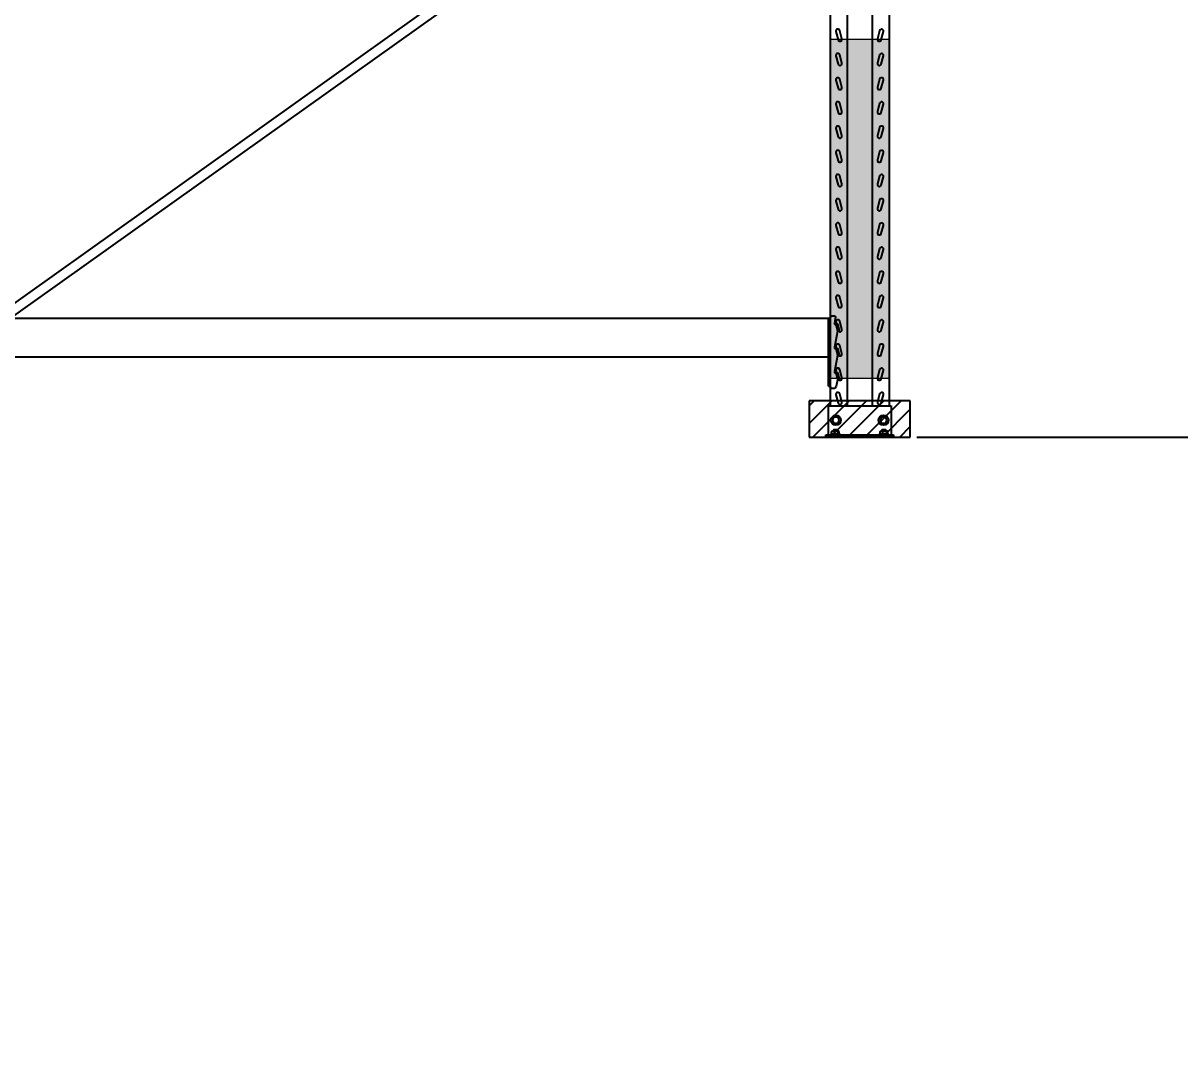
# Model space of a CAD drawing. Header units: millimetres. Extents: x 6814 to 17518, y -5237 to 12125.
# Drawn here: x 12739 to 15129, y -999 to 1139 of the extents above; entities that cross this region are included whole.
import ezdxf

# ---------------------------------------------------------------- set-up
doc = ezdxf.new("R2010")
doc.units = ezdxf.units.MM
doc.linetypes.add('CONTINU', pattern=[0])
doc.linetypes.add('LIN0', pattern=[0])
doc.layers.add('1', color=2, linetype='Continuous')
doc.layers.add('arq_fina', color=30, linetype='Continuous')
for name, color, linetype, lineweight in [('arq_01', 1, 'Continuous', 13), ('arq_02', 2, 'Continuous', 20), ('MONTANTE', 170, 'LIN0', 25), ('PROTETORES', 92, 'Continuous', 20)]:
    doc.layers.add(name, color=color, linetype=linetype, lineweight=lineweight)
doc.styles.add('DIM', font='dim.shx')
doc.dimstyles.new('CORTES', dxfattribs={"dimscale": 1.2, "dimtxt": 90, "dimasz": 45, "dimexe": 1.25, "dimexo": 40, "dimgap": 20, "dimtad": 1, "dimdec": 0, "dimzin": 9, "dimdsep": 46, "dimtxsty": 'DIM', "dimblk": 'OBLIQUE', "dimcen": 2.5, "dimclrd": 256, "dimclre": 256, "dimclrt": 256, "dimadec": 0, "dimazin": 0, "dimtfac": 1, "dimtdec": 0, "dimtmove": 0, "dimatfit": 0, "dimldrblk": 'OBLIQUE', "dimfxl": 0.04, "dimtolj": 1, "dimtzin": 1, "dimarcsym": 0})

# ---------------------------------------------------------------- blocks, each defined once
blk = doc.blocks.new('*U7')
at = {"layer": 'arq_01', "color": 252, "linetype": 'CONTINU', "lineweight": -2, "ltscale": 2, "true_color": 0x939598}
for p, q in [((15, 3123.9), (17.7, 3123.9)), ((15, 3118.9), (15, 3123.9)), ((15, 3098), (15, 3118.9)), ((17.7, 3118.9), (15, 3118.9)), ((17.7, 3118.9), (17.6, 3098)), ((17.7, 3123.9), (17.7, 3118.9)), ((17.6, 3098), (15, 3098)), ((15, 3098), (15, 3097.3)), ((15, 3097.3), (15.1, 3096.6)), ((15.1, 3096.6), (15.4, 3096)), ((15.4, 3096), (15.6, 3095.3)), ((15.6, 3095.3), (16, 3094.7)), ((16, 3094.7), (16.4, 3094.2)), ((16.4, 3094.2), (16.9, 3093.7)), ((16.9, 3093.7), (17.5, 3093.3)), ((17.5, 3093.3), (18.1, 3092.9)), ((17.6, 3097.6), (17.6, 3098)), ((17.7, 3097.3), (17.6, 3097.6)), ((17.8, 3096.9), (17.7, 3097.3)), ((18, 3096.6), (17.8, 3096.9)), ((18.2, 3096.3), (18, 3096.6)), ((18.1, 3092.9), (18.7, 3092.7)), ((18.4, 3096), (18.2, 3096.3)), ((18.7, 3095.7), (18.4, 3096)), ((19, 3095.5), (18.7, 3095.7)), ((18.7, 3092.7), (19.6, 3095.2)), ((18.7, 3092.7), (65.3, 3076.3)), ((19.3, 3095.3), (19, 3095.5)), ((19.6, 3095.2), (19.3, 3095.3)), ((66.2, 3078.8), (19.6, 3095.2)), ((66.9, 3080.9), (59.6, 3060.1)), ((59.6, 3060.1), (2006.3, 1556.9)), ((2013.6, 1577.7), (66.9, 3080.9)), ((2006.3, 1556.9), (2013.6, 1577.7)), ((2006.3, 1556.9), (2007, 1559)), ((2007.9, 1561.5), (2007, 1559)), ((2007, 1559), (2053.6, 1542.6)), ((2054.5, 1545.1), (2007.9, 1561.5)), ((2054.5, 1545.1), (2053.6, 1542.6)), ((2053.6, 1542.6), (2054, 1542.5)), ((2054, 1542.5), (2054.3, 1542.3)), ((2054.3, 1542.3), (2054.6, 1542.1)), ((2055.1, 1544.8), (2054.5, 1545.1)), ((2054.6, 1542.1), (2054.8, 1541.8)), ((2054.8, 1541.8), (2055.1, 1541.5)), ((2055.7, 1544.5), (2055.1, 1544.8)), ((2055.1, 1541.5), (2055.3, 1541.2)), ((2055.3, 1541.2), (2055.4, 1540.9)), ((2055.4, 1540.9), (2055.5, 1540.5)), ((2055.5, 1540.5), (2055.6, 1540.2)), ((2055.6, 1540.2), (2055.6, 1539.8)), ((2055.6, 1539.8), (2058.3, 1539.8)), ((2055.6, 1518.9), (2055.6, 1539.8)), ((2056.3, 1544.1), (2055.7, 1544.5)), ((2056.8, 1543.6), (2056.3, 1544.1)), ((2057.2, 1543.1), (2056.8, 1543.6)), ((2057.6, 1542.5), (2057.2, 1543.1)), ((2057.9, 1541.8), (2057.6, 1542.5)), ((2058.1, 1541.2), (2057.9, 1541.8)), ((2058.2, 1540.5), (2058.1, 1541.2)), ((2058.3, 1539.8), (2058.2, 1540.5)), ((2058.3, 1539.8), (2058.2, 1518.9)), ((2055.6, 1518.9), (2058.2, 1518.9)), ((2055.6, 1513.9), (2055.6, 1518.9)), ((2058.2, 1513.9), (2055.6, 1513.9)), ((2058.2, 1518.9), (2058.2, 1513.9)), ((2058.2, 1499.9), (2055.6, 1499.9)), ((2055.6, 1499.9), (2055.6, 1494.9)), ((2058.2, 1494.9), (2055.6, 1494.9)), ((2055.6, 1494.9), (2055.6, 1474)), ((2058.2, 1494.9), (2058.2, 1499.9)), ((2058.2, 1494.9), (2058.3, 1474)), ((2053.6, 1471.2), (2007, 1454.8)), ((2054.5, 1468.7), (2007.9, 1452.3)), ((2054, 1471.3), (2053.6, 1471.2)), ((2053.6, 1471.2), (2054.5, 1468.7)), ((2054.3, 1471.5), (2054, 1471.3)), ((2054.6, 1471.7), (2054.3, 1471.5)), ((2054.5, 1468.7), (2055.1, 1468.9)), ((2054.8, 1472), (2054.6, 1471.7)), ((2055.1, 1472.3), (2054.8, 1472)), ((2055.3, 1472.6), (2055.1, 1472.3)), ((2055.1, 1468.9), (2055.7, 1469.3)), ((2055.4, 1472.9), (2055.3, 1472.6)), ((2055.5, 1473.3), (2055.4, 1472.9)), ((2055.6, 1473.6), (2055.5, 1473.3)), ((2058.3, 1474), (2055.6, 1474)), ((2055.6, 1474), (2055.6, 1473.6)), ((2055.7, 1469.3), (2056.3, 1469.7)), ((2056.3, 1469.7), (2056.8, 1470.2)), ((2056.8, 1470.2), (2057.2, 1470.7)), ((2057.2, 1470.7), (2057.6, 1471.3)), ((2057.6, 1471.3), (2057.9, 1472)), ((2057.9, 1472), (2058.1, 1472.6)), ((2058.1, 1472.6), (2058.2, 1473.3)), ((2058.2, 1473.3), (2058.3, 1474)), ((2006.3, 1456.9), (59.6, 70.8)), ((66.9, 50), (2013.6, 1436.1)), ((2013.6, 1436.1), (2006.3, 1456.9)), ((2006.3, 1456.9), (2007, 1454.8)), ((2007, 1454.8), (2007.9, 1452.3)), ((18.7, 38.2), (65.3, 54.6)), ((19.6, 35.7), (66.2, 52.1)), ((59.6, 70.8), (66.9, 50)), ((15.1, 34.3), (15, 33.6)), ((15, 33.6), (15, 32.9)), ((15, 32.9), (17.6, 32.9)), ((15, 12), (15, 32.9)), ((15.4, 34.9), (15.1, 34.3)), ((15.6, 35.6), (15.4, 34.9)), ((16, 36.2), (15.6, 35.6)), ((16.4, 36.7), (16, 36.2)), ((16.9, 37.2), (16.4, 36.7)), ((17.5, 37.6), (16.9, 37.2)), ((18.1, 38), (17.5, 37.6)), ((17.6, 33.3), (17.7, 33.6)), ((17.6, 32.9), (17.6, 33.3)), ((17.7, 12), (17.6, 32.9)), ((17.7, 33.6), (17.8, 34)), ((17.8, 34), (18, 34.3)), ((18, 34.3), (18.2, 34.6)), ((18.7, 38.2), (18.1, 38)), ((18.2, 34.6), (18.4, 34.9)), ((18.4, 34.9), (18.7, 35.2)), ((19.6, 35.7), (18.7, 38.2)), ((18.7, 35.2), (19, 35.4)), ((19, 35.4), (19.3, 35.6)), ((19.3, 35.6), (19.6, 35.7)), ((15, 12), (17.7, 12)), ((15, 12), (15, 7)), ((15, 7), (17.7, 7)), ((17.7, 7), (17.7, 12))]:
    blk.add_line(p, q, dxfattribs=at)
blk = doc.blocks.new('*U68')
blk.add_blockref('*U7', (-761, -2162.5))
blk = doc.blocks.new('*U67')
at = {"color": 0, "linetype": 'ByBlock', "lineweight": -2, "transparency": 16777216}
blk.add_blockref('*U68', (2000, 0), dxfattribs=at)
blk = doc.blocks.new('SAPATA COL 122')
at = {"layer": 'MONTANTE'}
h = blk.add_hatch(dxfattribs=at)
h.set_pattern_fill('ANSI31', color=256)
h.paths.add_polyline_path([(29812.1, -38706.4), (29807.3, -38706.4), (29786.6, -38706.4), (29707.3, -38706.4), (29686.6, -38706.4), (29681.8, -38706.4), (29676.9, -38706.4), (29676.9, -38711.2), (29816.9, -38711.2), (29816.9, -38706.4)])
for p, q in [((29681.8, -38646.4), (29681.8, -38706.4)), ((29681.8, -38646.4), (29812.1, -38646.4)), ((29812.1, -38646.4), (29812.1, -38706.4)), ((29676.9, -38711.2), (29676.9, -38706.4)), ((29676.9, -38706.4), (29676.9, -38711.2)), ((29676.9, -38711.2), (29676.9, -38706.4)), ((29676.9, -38706.4), (29676.9, -38711.2)), ((29676.9, -38711.2), (29676.9, -38706.4)), ((29676.9, -38706.4), (29676.9, -38711.2)), ((29676.9, -38711.2), (29676.9, -38706.4)), ((29676.9, -38706.4), (29676.9, -38711.2)), ((29676.9, -38711.2), (29676.9, -38706.4)), ((29676.9, -38706.4), (29676.9, -38711.2)), ((29676.9, -38711.2), (29676.9, -38706.4)), ((29676.9, -38706.4), (29676.9, -38711.2)), ((29676.9, -38711.2), (29676.9, -38706.4)), ((29676.9, -38706.4), (29676.9, -38711.2)), ((29676.9, -38711.2), (29676.9, -38706.4)), ((29676.9, -38706.4), (29676.9, -38711.2)), ((29676.9, -38711.2), (29676.9, -38706.4)), ((29676.9, -38706.4), (29676.9, -38711.2)), ((29676.9, -38711.2), (29676.9, -38706.4)), ((29676.9, -38706.4), (29676.9, -38711.2)), ((29676.9, -38711.2), (29676.9, -38706.4)), ((29676.9, -38706.4), (29676.9, -38711.2)), ((29676.9, -38711.2), (29676.9, -38706.4)), ((29676.9, -38706.4), (29676.9, -38711.2)), ((29676.9, -38711.2), (29676.9, -38706.4)), ((29676.9, -38706.4), (29676.9, -38711.2)), ((29676.9, -38711.2), (29676.9, -38706.4)), ((29676.9, -38706.4), (29676.9, -38711.2)), ((29676.9, -38711.2), (29676.9, -38706.4)), ((29676.9, -38706.4), (29676.9, -38711.2)), ((29676.9, -38711.2), (29676.9, -38706.4)), ((29676.9, -38706.4), (29676.9, -38711.2)), ((29676.9, -38711.2), (29676.9, -38706.4)), ((29676.9, -38706.4), (29676.9, -38711.2)), ((29676.9, -38711.2), (29676.9, -38706.4)), ((29676.9, -38706.4), (29676.9, -38711.2)), ((29676.9, -38711.2), (29676.9, -38706.4)), ((29676.9, -38706.4), (29676.9, -38711.2)), ((29676.9, -38711.2), (29676.9, -38706.4)), ((29676.9, -38706.4), (29676.9, -38711.2)), ((29676.9, -38711.2), (29676.9, -38706.4)), ((29676.9, -38706.4), (29676.9, -38711.2)), ((29676.9, -38711.2), (29676.9, -38706.4)), ((29676.9, -38706.4), (29676.9, -38711.2)), ((29676.9, -38711.2), (29676.9, -38706.4)), ((29676.9, -38706.4), (29676.9, -38711.2)), ((29676.9, -38711.2), (29676.9, -38706.4)), ((29676.9, -38706.4), (29676.9, -38711.2)), ((29676.9, -38711.2), (29676.9, -38706.4)), ((29676.9, -38706.4), (29676.9, -38711.2)), ((29676.9, -38711.2), (29676.9, -38706.4)), ((29676.9, -38706.4), (29676.9, -38711.2)), ((29676.9, -38711.2), (29676.9, -38706.4)), ((29676.9, -38706.4), (29676.9, -38711.2)), ((29676.9, -38711.2), (29676.9, -38706.4)), ((29676.9, -38706.4), (29676.9, -38711.2)), ((29676.9, -38711.2), (29676.9, -38706.4)), ((29676.9, -38706.4), (29676.9, -38711.2)), ((29676.9, -38711.2), (29676.9, -38706.4)), ((29676.9, -38706.4), (29676.9, -38711.2)), ((29676.9, -38711.2), (29676.9, -38706.4)), ((29676.9, -38706.4), (29676.9, -38711.2)), ((29676.9, -38711.2), (29676.9, -38706.4)), ((29676.9, -38706.4), (29676.9, -38711.2)), ((29676.9, -38711.2), (29676.9, -38706.4)), ((29676.9, -38706.4), (29676.9, -38711.2)), ((29676.9, -38711.2), (29676.9, -38706.4)), ((29676.9, -38706.4), (29676.9, -38711.2)), ((29676.9, -38711.2), (29676.9, -38706.4)), ((29676.9, -38706.4), (29676.9, -38711.2)), ((29676.9, -38711.2), (29676.9, -38706.4)), ((29676.9, -38706.4), (29676.9, -38711.2)), ((29676.9, -38711.2), (29676.9, -38706.4)), ((29676.9, -38706.4), (29676.9, -38711.2)), ((29676.9, -38711.2), (29676.9, -38706.4)), ((29676.9, -38706.4), (29676.9, -38711.2)), ((29676.9, -38711.2), (29676.9, -38706.4)), ((29676.9, -38706.4), (29676.9, -38711.2)), ((29676.9, -38711.2), (29676.9, -38706.4)), ((29676.9, -38706.4), (29676.9, -38711.2)), ((29676.9, -38711.2), (29676.9, -38706.4)), ((29676.9, -38706.4), (29676.9, -38711.2)), ((29676.9, -38711.2), (29676.9, -38706.4)), ((29676.9, -38706.4), (29676.9, -38711.2)), ((29676.9, -38711.2), (29676.9, -38706.4)), ((29676.9, -38706.4), (29676.9, -38711.2)), ((29676.9, -38711.2), (29676.9, -38706.4)), ((29676.9, -38706.4), (29676.9, -38711.2)), ((29676.9, -38711.2), (29676.9, -38706.4)), ((29676.9, -38706.4), (29676.9, -38711.2)), ((29676.9, -38711.2), (29676.9, -38706.4)), ((29676.9, -38706.4), (29676.9, -38711.2)), ((29676.9, -38711.2), (29676.9, -38706.4)), ((29676.9, -38706.4), (29676.9, -38711.2)), ((29676.9, -38711.2), (29676.9, -38706.4)), ((29676.9, -38706.4), (29676.9, -38711.2)), ((29676.9, -38711.2), (29676.9, -38706.4)), ((29676.9, -38706.4), (29676.9, -38711.2)), ((29676.9, -38711.2), (29676.9, -38706.4)), ((29676.9, -38706.4), (29676.9, -38711.2)), ((29676.9, -38711.2), (29676.9, -38706.4)), ((29676.9, -38706.4), (29676.9, -38711.2)), ((29676.9, -38711.2), (29676.9, -38706.4)), ((29676.9, -38706.4), (29676.9, -38711.2)), ((29676.9, -38711.2), (29676.9, -38706.4)), ((29676.9, -38706.4), (29676.9, -38711.2)), ((29676.9, -38711.2), (29676.9, -38706.4)), ((29676.9, -38706.4), (29676.9, -38711.2)), ((29676.9, -38711.2), (29676.9, -38706.4)), ((29676.9, -38706.4), (29676.9, -38711.2)), ((29676.9, -38711.2), (29676.9, -38706.4)), ((29676.9, -38706.4), (29676.9, -38711.2)), ((29676.9, -38711.2), (29676.9, -38706.4)), ((29676.9, -38706.4), (29676.9, -38711.2)), ((29676.9, -38711.2), (29676.9, -38706.4)), ((29676.9, -38706.4), (29676.9, -38711.2)), ((29676.9, -38711.2), (29676.9, -38706.4)), ((29676.9, -38706.4), (29676.9, -38711.2)), ((29676.9, -38711.2), (29676.9, -38706.4)), ((29676.9, -38706.4), (29676.9, -38711.2)), ((29676.9, -38711.2), (29676.9, -38706.4)), ((29676.9, -38706.4), (29676.9, -38711.2)), ((29676.9, -38711.2), (29676.9, -38706.4)), ((29676.9, -38706.4), (29676.9, -38711.2)), ((29676.9, -38711.2), (29676.9, -38706.4)), ((29676.9, -38706.4), (29676.9, -38711.2)), ((29676.9, -38711.2), (29676.9, -38706.4)), ((29676.9, -38706.4), (29676.9, -38711.2)), ((29676.9, -38711.2), (29676.9, -38706.4)), ((29676.9, -38706.4), (29676.9, -38711.2)), ((29676.9, -38711.2), (29676.9, -38706.4)), ((29676.9, -38706.4), (29676.9, -38711.2)), ((29676.9, -38711.2), (29676.9, -38706.4)), ((29676.9, -38706.4), (29676.9, -38711.2)), ((29676.9, -38711.2), (29676.9, -38706.4)), ((29676.9, -38706.4), (29676.9, -38711.2)), ((29676.9, -38711.2), (29676.9, -38706.4)), ((29676.9, -38706.4), (29676.9, -38711.2)), ((29676.9, -38711.2), (29676.9, -38706.4)), ((29676.9, -38706.4), (29676.9, -38711.2)), ((29676.9, -38711.2), (29676.9, -38706.4)), ((29676.9, -38706.4), (29676.9, -38711.2)), ((29676.9, -38711.2), (29676.9, -38706.4)), ((29676.9, -38706.4), (29676.9, -38711.2)), ((29676.9, -38711.2), (29676.9, -38706.4)), ((29676.9, -38706.4), (29676.9, -38711.2)), ((29676.9, -38711.2), (29676.9, -38706.4)), ((29676.9, -38706.4), (29676.9, -38711.2)), ((29676.9, -38711.2), (29676.9, -38706.4)), ((29676.9, -38706.4), (29676.9, -38711.2)), ((29676.9, -38711.2), (29676.9, -38706.4)), ((29676.9, -38706.4), (29676.9, -38711.2)), ((29676.9, -38711.2), (29676.9, -38706.4)), ((29676.9, -38706.4), (29676.9, -38711.2)), ((29676.9, -38711.2), (29676.9, -38706.4)), ((29676.9, -38706.4), (29676.9, -38711.2)), ((29676.9, -38711.2), (29676.9, -38706.4)), ((29676.9, -38706.4), (29676.9, -38711.2)), ((29676.9, -38711.2), (29676.9, -38706.4)), ((29676.9, -38706.4), (29676.9, -38711.2)), ((29676.9, -38711.2), (29676.9, -38706.4)), ((29676.9, -38706.4), (29676.9, -38711.2)), ((29676.9, -38711.2), (29676.9, -38706.4)), ((29676.9, -38706.4), (29676.9, -38711.2)), ((29676.9, -38711.2), (29676.9, -38706.4)), ((29676.9, -38706.4), (29676.9, -38711.2)), ((29676.9, -38711.2), (29676.9, -38706.4)), ((29676.9, -38706.4), (29676.9, -38711.2)), ((29676.9, -38711.2), (29676.9, -38706.4)), ((29676.9, -38706.4), (29676.9, -38711.2)), ((29676.9, -38711.2), (29676.9, -38706.4)), ((29676.9, -38706.4), (29676.9, -38711.2)), ((29676.9, -38711.2), (29676.9, -38706.4)), ((29676.9, -38706.4), (29676.9, -38711.2)), ((29676.9, -38711.2), (29676.9, -38706.4)), ((29676.9, -38706.4), (29676.9, -38711.2)), ((29676.9, -38711.2), (29676.9, -38706.4)), ((29676.9, -38706.4), (29676.9, -38711.2)), ((29676.9, -38711.2), (29676.9, -38706.4)), ((29676.9, -38706.4), (29676.9, -38711.2)), ((29676.9, -38711.2), (29676.9, -38706.4)), ((29676.9, -38706.4), (29676.9, -38711.2)), ((29676.9, -38711.2), (29676.9, -38706.4)), ((29676.9, -38706.4), (29676.9, -38711.2)), ((29676.9, -38711.2), (29676.9, -38706.4)), ((29676.9, -38706.4), (29676.9, -38711.2)), ((29676.9, -38711.2), (29676.9, -38706.4)), ((29676.9, -38706.4), (29676.9, -38711.2)), ((29676.9, -38711.2), (29676.9, -38706.4)), ((29676.9, -38706.4), (29676.9, -38711.2)), ((29676.9, -38711.2), (29676.9, -38706.4)), ((29676.9, -38706.4), (29676.9, -38711.2)), ((29676.9, -38711.2), (29676.9, -38706.4)), ((29676.9, -38706.4), (29676.9, -38711.2)), ((29676.9, -38711.2), (29676.9, -38706.4)), ((29676.9, -38706.4), (29676.9, -38711.2)), ((29676.9, -38711.2), (29676.9, -38706.4)), ((29676.9, -38706.4), (29676.9, -38711.2)), ((29676.9, -38711.2), (29676.9, -38706.4)), ((29676.9, -38706.4), (29676.9, -38711.2)), ((29676.9, -38711.2), (29676.9, -38706.4)), ((29676.9, -38706.4), (29676.9, -38711.2)), ((29676.9, -38711.2), (29676.9, -38706.4)), ((29676.9, -38706.4), (29676.9, -38711.2)), ((29676.9, -38711.2), (29676.9, -38706.4)), ((29676.9, -38706.4), (29676.9, -38711.2)), ((29676.9, -38711.2), (29676.9, -38706.4)), ((29676.9, -38706.4), (29676.9, -38711.2)), ((29676.9, -38711.2), (29676.9, -38706.4)), ((29676.9, -38706.4), (29676.9, -38711.2)), ((29676.9, -38711.2), (29676.9, -38706.4)), ((29676.9, -38706.4), (29676.9, -38711.2)), ((29676.9, -38711.2), (29676.9, -38706.4)), ((29676.9, -38706.4), (29676.9, -38711.2)), ((29676.9, -38711.2), (29676.9, -38706.4)), ((29676.9, -38706.4), (29676.9, -38711.2)), ((29676.9, -38711.2), (29676.9, -38706.4)), ((29676.9, -38706.4), (29676.9, -38711.2)), ((29676.9, -38711.2), (29676.9, -38706.4)), ((29676.9, -38706.4), (29676.9, -38711.2)), ((29676.9, -38711.2), (29676.9, -38706.4)), ((29676.9, -38706.4), (29676.9, -38711.2)), ((29676.9, -38711.2), (29676.9, -38706.4)), ((29676.9, -38706.4), (29676.9, -38711.2)), ((29676.9, -38711.2), (29676.9, -38706.4)), ((29676.9, -38706.4), (29676.9, -38711.2)), ((29676.9, -38711.2), (29676.9, -38706.4)), ((29676.9, -38706.4), (29676.9, -38711.2)), ((29676.9, -38711.2), (29676.9, -38706.4)), ((29676.9, -38706.4), (29676.9, -38711.2)), ((29676.9, -38711.2), (29676.9, -38706.4)), ((29676.9, -38706.4), (29676.9, -38711.2)), ((29676.9, -38711.2), (29676.9, -38706.4)), ((29676.9, -38706.4), (29676.9, -38711.2)), ((29676.9, -38711.2), (29676.9, -38706.4)), ((29676.9, -38706.4), (29676.9, -38711.2)), ((29676.9, -38711.2), (29676.9, -38706.4)), ((29676.9, -38706.4), (29676.9, -38711.2)), ((29676.9, -38711.2), (29676.9, -38706.4)), ((29676.9, -38706.4), (29676.9, -38711.2)), ((29676.9, -38711.2), (29676.9, -38706.4)), ((29676.9, -38706.4), (29676.9, -38711.2)), ((29676.9, -38711.2), (29676.9, -38706.4)), ((29676.9, -38706.4), (29676.9, -38711.2)), ((29676.9, -38711.2), (29676.9, -38706.4)), ((29676.9, -38706.4), (29676.9, -38711.2)), ((29676.9, -38711.2), (29676.9, -38706.4)), ((29676.9, -38706.4), (29676.9, -38711.2)), ((29676.9, -38711.2), (29676.9, -38706.4)), ((29676.9, -38706.4), (29676.9, -38711.2)), ((29676.9, -38711.2), (29676.9, -38706.4)), ((29676.9, -38706.4), (29676.9, -38711.2)), ((29676.9, -38711.2), (29676.9, -38706.4)), ((29676.9, -38706.4), (29676.9, -38711.2)), ((29676.9, -38711.2), (29676.9, -38706.4)), ((29676.9, -38706.4), (29676.9, -38711.2)), ((29676.9, -38711.2), (29676.9, -38706.4)), ((29676.9, -38706.4), (29676.9, -38711.2)), ((29676.9, -38711.2), (29676.9, -38706.4)), ((29676.9, -38706.4), (29676.9, -38711.2)), ((29676.9, -38711.2), (29676.9, -38706.4)), ((29676.9, -38706.4), (29676.9, -38711.2)), ((29676.9, -38711.2), (29676.9, -38706.4)), ((29676.9, -38706.4), (29676.9, -38711.2)), ((29676.9, -38711.2), (29676.9, -38706.4)), ((29676.9, -38706.4), (29676.9, -38711.2)), ((29676.9, -38711.2), (29676.9, -38706.4)), ((29676.9, -38706.4), (29676.9, -38711.2)), ((29676.9, -38711.2), (29676.9, -38706.4)), ((29676.9, -38706.4), (29676.9, -38711.2)), ((29676.9, -38711.2), (29676.9, -38706.4)), ((29676.9, -38706.4), (29676.9, -38711.2)), ((29676.9, -38711.2), (29676.9, -38706.4)), ((29676.9, -38706.4), (29676.9, -38711.2)), ((29676.9, -38711.2), (29676.9, -38706.4)), ((29676.9, -38706.4), (29676.9, -38711.2)), ((29676.9, -38711.2), (29676.9, -38706.4)), ((29676.9, -38706.4), (29676.9, -38711.2)), ((29676.9, -38711.2), (29676.9, -38706.4)), ((29676.9, -38706.4), (29676.9, -38711.2)), ((29676.9, -38711.2), (29676.9, -38706.4)), ((29676.9, -38706.4), (29676.9, -38711.2)), ((29676.9, -38711.2), (29676.9, -38706.4)), ((29676.9, -38706.4), (29676.9, -38711.2)), ((29676.9, -38711.2), (29676.9, -38706.4)), ((29676.9, -38706.4), (29676.9, -38711.2)), ((29676.9, -38711.2), (29676.9, -38706.4)), ((29676.9, -38706.4), (29676.9, -38711.2)), ((29676.9, -38711.2), (29676.9, -38706.4)), ((29676.9, -38706.4), (29676.9, -38711.2)), ((29676.9, -38711.2), (29676.9, -38706.4)), ((29676.9, -38706.4), (29676.9, -38711.2)), ((29676.9, -38711.2), (29676.9, -38706.4)), ((29676.9, -38706.4), (29676.9, -38711.2)), ((29676.9, -38711.2), (29676.9, -38706.4)), ((29676.9, -38706.4), (29676.9, -38711.2)), ((29676.9, -38711.2), (29676.9, -38706.4)), ((29676.9, -38706.4), (29676.9, -38711.2)), ((29676.9, -38711.2), (29676.9, -38706.4)), ((29676.9, -38706.4), (29676.9, -38711.2)), ((29676.9, -38711.2), (29676.9, -38706.4)), ((29676.9, -38706.4), (29676.9, -38711.2)), ((29676.9, -38711.2), (29676.9, -38706.4)), ((29676.9, -38706.4), (29676.9, -38711.2)), ((29676.9, -38711.2), (29676.9, -38706.4)), ((29676.9, -38706.4), (29676.9, -38711.2)), ((29676.9, -38711.2), (29676.9, -38706.4)), ((29676.9, -38706.4), (29676.9, -38711.2)), ((29676.9, -38711.2), (29676.9, -38706.4)), ((29676.9, -38706.4), (29676.9, -38711.2)), ((29676.9, -38711.2), (29676.9, -38706.4)), ((29676.9, -38706.4), (29676.9, -38711.2)), ((29676.9, -38711.2), (29676.9, -38706.4)), ((29676.9, -38706.4), (29676.9, -38711.2)), ((29676.9, -38711.2), (29676.9, -38706.4)), ((29676.9, -38706.4), (29676.9, -38711.2)), ((29676.9, -38711.2), (29676.9, -38706.4)), ((29676.9, -38706.4), (29676.9, -38711.2)), ((29676.9, -38711.2), (29676.9, -38706.4)), ((29676.9, -38706.4), (29676.9, -38711.2)), ((29676.9, -38711.2), (29676.9, -38706.4)), ((29676.9, -38706.4), (29676.9, -38711.2)), ((29676.9, -38711.2), (29676.9, -38706.4)), ((29676.9, -38706.4), (29676.9, -38711.2)), ((29676.9, -38711.2), (29676.9, -38706.4)), ((29676.9, -38706.4), (29816.9, -38706.4)), ((29686.6, -38704.9), (29686.6, -38706.4)), ((29686.6, -38704.9), (29707.3, -38704.9)), ((29691.9, -38699.3), (29689, -38699.8)), ((29689, -38699.8), (29689.8, -38699.3)), ((29689, -38704.4), (29689, -38699.8)), ((29689, -38704.4), (29689.8, -38704.9)), ((29691.9, -38704.9), (29689, -38704.4)), ((29689.8, -38699.3), (29691.9, -38699.3)), ((29694.9, -38699.8), (29691.9, -38699.3)), ((29691.9, -38699.3), (29698.8, -38699.3)), ((29694.9, -38704.4), (29691.9, -38704.9)), ((29693.6, -38695.8), (29692.1, -38696.9)), ((29692.1, -38696.9), (29701.7, -38696.9)), ((29692.1, -38696.9), (29692.1, -38699.3)), ((29693.6, -38695.8), (29700.3, -38695.8)), ((29698.8, -38699.3), (29694.9, -38699.8)), ((29694.9, -38704.4), (29694.9, -38699.8)), ((29698.8, -38704.9), (29694.9, -38704.4)), ((29702.8, -38699.8), (29698.8, -38699.3)), ((29698.8, -38699.3), (29703.8, -38699.3)), ((29702.8, -38704.4), (29698.8, -38704.9)), ((29700.9, -38696.3), (29700.3, -38695.8)), ((29701.7, -38696.9), (29700.9, -38696.3)), ((29701.7, -38696.9), (29701.7, -38699.3)), ((29703.8, -38699.3), (29702.8, -38699.8)), ((29702.8, -38704.4), (29702.8, -38699.8)), ((29703.8, -38704.9), (29702.8, -38704.4)), ((29704.8, -38699.8), (29703.8, -38699.3)), ((29704.8, -38704.4), (29703.8, -38704.9)), ((29704.8, -38704.4), (29704.8, -38699.8)), ((29707.3, -38706.4), (29707.3, -38704.9)), ((29786.6, -38704.9), (29786.6, -38706.4)), ((29786.6, -38704.9), (29807.3, -38704.9)), ((29791.9, -38699.3), (29789, -38699.8)), ((29789, -38699.8), (29789.8, -38699.3)), ((29789, -38704.4), (29789, -38699.8)), ((29789, -38704.4), (29789.8, -38704.9)), ((29791.9, -38704.9), (29789, -38704.4)), ((29789.8, -38699.3), (29791.9, -38699.3)), ((29794.9, -38699.8), (29791.9, -38699.3)), ((29791.9, -38699.3), (29798.8, -38699.3)), ((29794.9, -38704.4), (29791.9, -38704.9)), ((29793.6, -38695.8), (29792.1, -38696.9)), ((29792.1, -38696.9), (29801.7, -38696.9)), ((29792.1, -38696.9), (29792.1, -38699.3)), ((29793.6, -38695.8), (29800.3, -38695.8)), ((29798.8, -38699.3), (29794.9, -38699.8)), ((29794.9, -38704.4), (29794.9, -38699.8)), ((29798.8, -38704.9), (29794.9, -38704.4)), ((29802.8, -38699.8), (29798.8, -38699.3)), ((29798.8, -38699.3), (29803.8, -38699.3)), ((29802.8, -38704.4), (29798.8, -38704.9)), ((29800.9, -38696.3), (29800.3, -38695.8)), ((29801.7, -38696.9), (29800.9, -38696.3)), ((29801.7, -38696.9), (29801.7, -38699.3)), ((29803.8, -38699.3), (29802.8, -38699.8)), ((29802.8, -38704.4), (29802.8, -38699.8)), ((29803.8, -38704.9), (29802.8, -38704.4)), ((29804.8, -38699.8), (29803.8, -38699.3)), ((29804.8, -38704.4), (29803.8, -38704.9)), ((29804.8, -38704.4), (29804.8, -38699.8)), ((29807.3, -38706.4), (29807.3, -38704.9)), ((29816.9, -38711.2), (29816.9, -38706.4)), ((29816.9, -38706.4), (29816.9, -38711.2)), ((29816.9, -38711.2), (29816.9, -38706.4)), ((29816.9, -38706.4), (29816.9, -38711.2)), ((29816.9, -38711.2), (29816.9, -38706.4)), ((29816.9, -38706.4), (29816.9, -38711.2)), ((29816.9, -38711.2), (29816.9, -38706.4)), ((29816.9, -38706.4), (29816.9, -38711.2)), ((29816.9, -38711.2), (29816.9, -38706.4)), ((29816.9, -38706.4), (29816.9, -38711.2)), ((29816.9, -38711.2), (29816.9, -38706.4)), ((29816.9, -38706.4), (29816.9, -38711.2)), ((29816.9, -38711.2), (29816.9, -38706.4)), ((29816.9, -38706.4), (29816.9, -38711.2)), ((29816.9, -38711.2), (29816.9, -38706.4)), ((29816.9, -38706.4), (29816.9, -38711.2)), ((29816.9, -38711.2), (29816.9, -38706.4)), ((29816.9, -38706.4), (29816.9, -38711.2)), ((29816.9, -38711.2), (29816.9, -38706.4)), ((29816.9, -38706.4), (29816.9, -38711.2)), ((29816.9, -38711.2), (29816.9, -38706.4)), ((29816.9, -38706.4), (29816.9, -38711.2)), ((29816.9, -38711.2), (29816.9, -38706.4)), ((29816.9, -38706.4), (29816.9, -38711.2)), ((29816.9, -38711.2), (29816.9, -38706.4)), ((29816.9, -38706.4), (29816.9, -38711.2)), ((29816.9, -38711.2), (29816.9, -38706.4)), ((29816.9, -38706.4), (29816.9, -38711.2)), ((29816.9, -38711.2), (29816.9, -38706.4)), ((29816.9, -38706.4), (29816.9, -38711.2)), ((29816.9, -38711.2), (29816.9, -38706.4)), ((29816.9, -38706.4), (29816.9, -38711.2)), ((29816.9, -38711.2), (29816.9, -38706.4)), ((29816.9, -38706.4), (29816.9, -38711.2)), ((29816.9, -38711.2), (29816.9, -38706.4)), ((29816.9, -38706.4), (29816.9, -38711.2)), ((29816.9, -38711.2), (29816.9, -38706.4)), ((29816.9, -38706.4), (29816.9, -38711.2)), ((29816.9, -38711.2), (29816.9, -38706.4)), ((29816.9, -38706.4), (29816.9, -38711.2)), ((29816.9, -38711.2), (29816.9, -38706.4)), ((29816.9, -38706.4), (29816.9, -38711.2)), ((29816.9, -38711.2), (29816.9, -38706.4)), ((29816.9, -38706.4), (29816.9, -38711.2)), ((29816.9, -38711.2), (29816.9, -38706.4)), ((29816.9, -38706.4), (29816.9, -38711.2)), ((29816.9, -38711.2), (29816.9, -38706.4)), ((29816.9, -38706.4), (29816.9, -38711.2)), ((29816.9, -38711.2), (29816.9, -38706.4)), ((29816.9, -38706.4), (29816.9, -38711.2)), ((29816.9, -38711.2), (29816.9, -38706.4)), ((29816.9, -38706.4), (29816.9, -38711.2)), ((29816.9, -38711.2), (29816.9, -38706.4)), ((29816.9, -38706.4), (29816.9, -38711.2)), ((29816.9, -38711.2), (29816.9, -38706.4)), ((29816.9, -38706.4), (29816.9, -38711.2)), ((29816.9, -38711.2), (29816.9, -38706.4)), ((29816.9, -38706.4), (29816.9, -38711.2)), ((29816.9, -38711.2), (29816.9, -38706.4)), ((29816.9, -38706.4), (29816.9, -38711.2)), ((29816.9, -38711.2), (29816.9, -38706.4)), ((29816.9, -38706.4), (29816.9, -38711.2)), ((29816.9, -38711.2), (29816.9, -38706.4)), ((29816.9, -38706.4), (29816.9, -38711.2)), ((29816.9, -38711.2), (29816.9, -38706.4)), ((29816.9, -38706.4), (29816.9, -38711.2)), ((29816.9, -38711.2), (29816.9, -38706.4)), ((29816.9, -38706.4), (29816.9, -38711.2)), ((29816.9, -38711.2), (29816.9, -38706.4)), ((29816.9, -38706.4), (29816.9, -38711.2)), ((29816.9, -38711.2), (29816.9, -38706.4)), ((29816.9, -38706.4), (29816.9, -38711.2)), ((29816.9, -38711.2), (29816.9, -38706.4)), ((29816.9, -38706.4), (29816.9, -38711.2)), ((29816.9, -38711.2), (29816.9, -38706.4)), ((29816.9, -38706.4), (29816.9, -38711.2)), ((29816.9, -38711.2), (29816.9, -38706.4)), ((29816.9, -38706.4), (29816.9, -38711.2)), ((29816.9, -38711.2), (29816.9, -38706.4)), ((29816.9, -38706.4), (29816.9, -38711.2)), ((29816.9, -38711.2), (29816.9, -38706.4)), ((29816.9, -38706.4), (29816.9, -38711.2)), ((29816.9, -38711.2), (29816.9, -38706.4)), ((29816.9, -38706.4), (29816.9, -38711.2)), ((29816.9, -38711.2), (29816.9, -38706.4)), ((29816.9, -38706.4), (29816.9, -38711.2)), ((29816.9, -38711.2), (29816.9, -38706.4)), ((29816.9, -38706.4), (29816.9, -38711.2)), ((29816.9, -38711.2), (29816.9, -38706.4)), ((29816.9, -38706.4), (29816.9, -38711.2)), ((29816.9, -38711.2), (29816.9, -38706.4)), ((29816.9, -38706.4), (29816.9, -38711.2)), ((29816.9, -38711.2), (29816.9, -38706.4)), ((29816.9, -38706.4), (29816.9, -38711.2)), ((29816.9, -38711.2), (29816.9, -38706.4)), ((29816.9, -38706.4), (29816.9, -38711.2)), ((29816.9, -38711.2), (29816.9, -38706.4)), ((29816.9, -38706.4), (29816.9, -38711.2)), ((29816.9, -38711.2), (29816.9, -38706.4)), ((29816.9, -38706.4), (29816.9, -38711.2)), ((29816.9, -38711.2), (29816.9, -38706.4)), ((29816.9, -38706.4), (29816.9, -38711.2)), ((29816.9, -38711.2), (29816.9, -38706.4)), ((29816.9, -38706.4), (29816.9, -38711.2)), ((29816.9, -38711.2), (29816.9, -38706.4)), ((29816.9, -38706.4), (29816.9, -38711.2)), ((29816.9, -38711.2), (29816.9, -38706.4)), ((29816.9, -38706.4), (29816.9, -38711.2)), ((29816.9, -38711.2), (29816.9, -38706.4)), ((29816.9, -38706.4), (29816.9, -38711.2)), ((29816.9, -38711.2), (29816.9, -38706.4)), ((29816.9, -38706.4), (29816.9, -38711.2)), ((29816.9, -38711.2), (29816.9, -38706.4)), ((29816.9, -38706.4), (29816.9, -38711.2)), ((29816.9, -38711.2), (29816.9, -38706.4)), ((29816.9, -38706.4), (29816.9, -38711.2)), ((29816.9, -38711.2), (29816.9, -38706.4)), ((29816.9, -38706.4), (29816.9, -38711.2)), ((29816.9, -38711.2), (29816.9, -38706.4)), ((29816.9, -38706.4), (29816.9, -38711.2)), ((29816.9, -38711.2), (29816.9, -38706.4)), ((29816.9, -38706.4), (29816.9, -38711.2)), ((29816.9, -38711.2), (29816.9, -38706.4)), ((29816.9, -38706.4), (29816.9, -38711.2)), ((29816.9, -38711.2), (29816.9, -38706.4)), ((29816.9, -38706.4), (29816.9, -38711.2)), ((29816.9, -38711.2), (29816.9, -38706.4)), ((29816.9, -38706.4), (29816.9, -38711.2)), ((29816.9, -38711.2), (29816.9, -38706.4)), ((29816.9, -38706.4), (29816.9, -38711.2)), ((29816.9, -38711.2), (29816.9, -38706.4)), ((29816.9, -38706.4), (29816.9, -38711.2)), ((29816.9, -38711.2), (29816.9, -38706.4)), ((29816.9, -38706.4), (29816.9, -38711.2)), ((29816.9, -38711.2), (29816.9, -38706.4)), ((29816.9, -38706.4), (29816.9, -38711.2)), ((29816.9, -38711.2), (29816.9, -38706.4)), ((29816.9, -38706.4), (29816.9, -38711.2)), ((29816.9, -38711.2), (29816.9, -38706.4)), ((29816.9, -38706.4), (29816.9, -38711.2)), ((29816.9, -38711.2), (29816.9, -38706.4)), ((29816.9, -38706.4), (29816.9, -38711.2)), ((29816.9, -38711.2), (29816.9, -38706.4)), ((29816.9, -38706.4), (29816.9, -38711.2)), ((29816.9, -38711.2), (29816.9, -38706.4)), ((29816.9, -38706.4), (29816.9, -38711.2)), ((29816.9, -38711.2), (29816.9, -38706.4)), ((29816.9, -38706.4), (29816.9, -38711.2)), ((29816.9, -38711.2), (29816.9, -38706.4)), ((29816.9, -38706.4), (29816.9, -38711.2)), ((29816.9, -38711.2), (29816.9, -38706.4)), ((29816.9, -38706.4), (29816.9, -38711.2)), ((29816.9, -38711.2), (29816.9, -38706.4)), ((29816.9, -38706.4), (29816.9, -38711.2)), ((29816.9, -38711.2), (29816.9, -38706.4)), ((29816.9, -38706.4), (29816.9, -38711.2)), ((29816.9, -38711.2), (29816.9, -38706.4)), ((29816.9, -38706.4), (29816.9, -38711.2)), ((29816.9, -38711.2), (29816.9, -38706.4)), ((29816.9, -38706.4), (29816.9, -38711.2)), ((29816.9, -38711.2), (29816.9, -38706.4)), ((29816.9, -38706.4), (29816.9, -38711.2)), ((29816.9, -38711.2), (29816.9, -38706.4)), ((29816.9, -38706.4), (29816.9, -38711.2)), ((29816.9, -38711.2), (29816.9, -38706.4)), ((29816.9, -38706.4), (29816.9, -38711.2)), ((29816.9, -38711.2), (29816.9, -38706.4)), ((29816.9, -38706.4), (29816.9, -38711.2)), ((29816.9, -38711.2), (29816.9, -38706.4)), ((29816.9, -38706.4), (29816.9, -38711.2)), ((29816.9, -38711.2), (29816.9, -38706.4)), ((29816.9, -38706.4), (29816.9, -38711.2)), ((29816.9, -38711.2), (29816.9, -38706.4)), ((29816.9, -38706.4), (29816.9, -38711.2)), ((29816.9, -38711.2), (29816.9, -38706.4)), ((29816.9, -38706.4), (29816.9, -38711.2)), ((29816.9, -38711.2), (29816.9, -38706.4)), ((29816.9, -38706.4), (29816.9, -38711.2)), ((29816.9, -38711.2), (29816.9, -38706.4)), ((29816.9, -38706.4), (29816.9, -38711.2)), ((29816.9, -38711.2), (29816.9, -38706.4)), ((29816.9, -38706.4), (29816.9, -38711.2)), ((29816.9, -38711.2), (29816.9, -38706.4)), ((29816.9, -38706.4), (29816.9, -38711.2)), ((29816.9, -38711.2), (29816.9, -38706.4)), ((29816.9, -38706.4), (29816.9, -38711.2)), ((29816.9, -38711.2), (29816.9, -38706.4)), ((29816.9, -38706.4), (29816.9, -38711.2)), ((29816.9, -38711.2), (29816.9, -38706.4)), ((29816.9, -38706.4), (29816.9, -38711.2)), ((29816.9, -38711.2), (29816.9, -38706.4)), ((29816.9, -38706.4), (29816.9, -38711.2)), ((29816.9, -38711.2), (29816.9, -38706.4)), ((29816.9, -38706.4), (29816.9, -38711.2)), ((29816.9, -38711.2), (29816.9, -38706.4)), ((29816.9, -38706.4), (29816.9, -38711.2)), ((29816.9, -38711.2), (29816.9, -38706.4)), ((29816.9, -38706.4), (29816.9, -38711.2)), ((29816.9, -38711.2), (29816.9, -38706.4)), ((29816.9, -38706.4), (29816.9, -38711.2)), ((29816.9, -38711.2), (29816.9, -38706.4)), ((29816.9, -38706.4), (29816.9, -38711.2)), ((29816.9, -38711.2), (29816.9, -38706.4)), ((29816.9, -38706.4), (29816.9, -38711.2)), ((29816.9, -38711.2), (29816.9, -38706.4)), ((29816.9, -38706.4), (29816.9, -38711.2)), ((29816.9, -38711.2), (29816.9, -38706.4)), ((29816.9, -38706.4), (29816.9, -38711.2)), ((29816.9, -38711.2), (29816.9, -38706.4)), ((29816.9, -38706.4), (29816.9, -38711.2)), ((29816.9, -38711.2), (29816.9, -38706.4)), ((29816.9, -38706.4), (29816.9, -38711.2)), ((29816.9, -38711.2), (29816.9, -38706.4)), ((29816.9, -38706.4), (29816.9, -38711.2)), ((29816.9, -38711.2), (29816.9, -38706.4)), ((29816.9, -38706.4), (29816.9, -38711.2)), ((29816.9, -38711.2), (29816.9, -38706.4)), ((29816.9, -38706.4), (29816.9, -38711.2)), ((29816.9, -38711.2), (29816.9, -38706.4)), ((29816.9, -38706.4), (29816.9, -38711.2)), ((29816.9, -38711.2), (29816.9, -38706.4)), ((29816.9, -38706.4), (29816.9, -38711.2)), ((29816.9, -38711.2), (29816.9, -38706.4)), ((29816.9, -38706.4), (29816.9, -38711.2)), ((29816.9, -38711.2), (29816.9, -38706.4)), ((29816.9, -38706.4), (29816.9, -38711.2)), ((29816.9, -38711.2), (29816.9, -38706.4)), ((29816.9, -38706.4), (29816.9, -38711.2)), ((29816.9, -38711.2), (29816.9, -38706.4)), ((29816.9, -38706.4), (29816.9, -38711.2)), ((29816.9, -38711.2), (29816.9, -38706.4)), ((29816.9, -38706.4), (29816.9, -38711.2)), ((29816.9, -38711.2), (29816.9, -38706.4)), ((29816.9, -38706.4), (29816.9, -38711.2)), ((29816.9, -38711.2), (29816.9, -38706.4)), ((29816.9, -38706.4), (29816.9, -38711.2)), ((29816.9, -38711.2), (29816.9, -38706.4)), ((29816.9, -38706.4), (29816.9, -38711.2)), ((29816.9, -38711.2), (29816.9, -38706.4)), ((29816.9, -38706.4), (29816.9, -38711.2)), ((29816.9, -38711.2), (29816.9, -38706.4)), ((29816.9, -38706.4), (29816.9, -38711.2)), ((29816.9, -38711.2), (29816.9, -38706.4)), ((29816.9, -38706.4), (29816.9, -38711.2)), ((29816.9, -38711.2), (29816.9, -38706.4)), ((29816.9, -38706.4), (29816.9, -38711.2)), ((29816.9, -38711.2), (29816.9, -38706.4)), ((29816.9, -38706.4), (29816.9, -38711.2)), ((29816.9, -38711.2), (29816.9, -38706.4)), ((29816.9, -38706.4), (29816.9, -38711.2)), ((29816.9, -38711.2), (29816.9, -38706.4)), ((29816.9, -38706.4), (29816.9, -38711.2)), ((29816.9, -38711.2), (29816.9, -38706.4)), ((29816.9, -38706.4), (29816.9, -38711.2)), ((29816.9, -38711.2), (29816.9, -38706.4)), ((29816.9, -38706.4), (29816.9, -38711.2)), ((29816.9, -38711.2), (29816.9, -38706.4)), ((29816.9, -38706.4), (29816.9, -38711.2)), ((29816.9, -38711.2), (29816.9, -38706.4)), ((29816.9, -38706.4), (29816.9, -38711.2)), ((29816.9, -38711.2), (29816.9, -38706.4)), ((29816.9, -38706.4), (29816.9, -38711.2)), ((29816.9, -38711.2), (29816.9, -38706.4)), ((29816.9, -38706.4), (29816.9, -38711.2)), ((29816.9, -38711.2), (29816.9, -38706.4)), ((29816.9, -38706.4), (29816.9, -38711.2)), ((29816.9, -38711.2), (29816.9, -38706.4)), ((29816.9, -38706.4), (29816.9, -38711.2)), ((29816.9, -38711.2), (29816.9, -38706.4)), ((29816.9, -38706.4), (29816.9, -38711.2)), ((29816.9, -38711.2), (29816.9, -38706.4)), ((29816.9, -38706.4), (29816.9, -38711.2)), ((29816.9, -38711.2), (29816.9, -38706.4)), ((29816.9, -38706.4), (29816.9, -38711.2)), ((29816.9, -38711.2), (29816.9, -38706.4)), ((29816.9, -38706.4), (29816.9, -38711.2)), ((29816.9, -38711.2), (29816.9, -38706.4)), ((29816.9, -38706.4), (29816.9, -38711.2)), ((29816.9, -38711.2), (29816.9, -38706.4)), ((29816.9, -38706.4), (29816.9, -38711.2)), ((29816.9, -38711.2), (29816.9, -38706.4)), ((29816.9, -38706.4), (29816.9, -38711.2)), ((29816.9, -38711.2), (29816.9, -38706.4)), ((29816.9, -38706.4), (29816.9, -38711.2)), ((29816.9, -38711.2), (29816.9, -38706.4)), ((29816.9, -38706.4), (29816.9, -38711.2)), ((29816.9, -38711.2), (29816.9, -38706.4)), ((29816.9, -38706.4), (29816.9, -38711.2)), ((29816.9, -38711.2), (29816.9, -38706.4)), ((29816.9, -38706.4), (29816.9, -38711.2)), ((29816.9, -38711.2), (29816.9, -38706.4)), ((29816.9, -38706.4), (29816.9, -38711.2)), ((29816.9, -38711.2), (29816.9, -38706.4)), ((29816.9, -38706.4), (29816.9, -38711.2)), ((29816.9, -38711.2), (29816.9, -38706.4)), ((29816.9, -38706.4), (29816.9, -38711.2)), ((29816.9, -38711.2), (29816.9, -38706.4)), ((29816.9, -38706.4), (29816.9, -38711.2)), ((29816.9, -38711.2), (29816.9, -38706.4)), ((29816.9, -38706.4), (29816.9, -38711.2)), ((29816.9, -38711.2), (29816.9, -38706.4)), ((29816.9, -38706.4), (29816.9, -38711.2)), ((29816.9, -38711.2), (29816.9, -38706.4)), ((29816.9, -38706.4), (29816.9, -38711.2)), ((29816.9, -38711.2), (29816.9, -38706.4)), ((29816.9, -38706.4), (29816.9, -38711.2)), ((29816.9, -38711.2), (29816.9, -38706.4)), ((29816.9, -38706.4), (29816.9, -38711.2)), ((29816.9, -38711.2), (29816.9, -38706.4)), ((29816.9, -38706.4), (29816.9, -38711.2)), ((29816.9, -38711.2), (29816.9, -38706.4)), ((29816.9, -38706.4), (29816.9, -38711.2)), ((29816.9, -38711.2), (29816.9, -38706.4)), ((29816.9, -38706.4), (29816.9, -38711.2)), ((29816.9, -38711.2), (29816.9, -38706.4)), ((29816.9, -38706.4), (29816.9, -38711.2)), ((29816.9, -38711.2), (29816.9, -38706.4)), ((29816.9, -38706.4), (29816.9, -38711.2)), ((29816.9, -38711.2), (29816.9, -38706.4)), ((29816.9, -38706.4), (29816.9, -38711.2)), ((29816.9, -38711.2), (29816.9, -38706.4)), ((29816.9, -38706.4), (29816.9, -38711.2)), ((29816.9, -38711.2), (29816.9, -38706.4)), ((29816.9, -38706.4), (29816.9, -38711.2)), ((29816.9, -38706.4), (29816.9, -38711.2)), ((29816.9, -38711.2), (29676.9, -38711.2))]:
    blk.add_line(p, q, dxfattribs=at)
for points in [[(29692.3, -38679.6), (29694.1, -38682.8), (29697.8, -38682.8), (29701.4, -38682.8), (29703.3, -38679.6), (29705.1, -38676.4), (29703.3, -38673.2), (29701.4, -38670.1), (29697.8, -38670.1), (29694.1, -38670.1), (29692.3, -38673.2), (29690.4, -38676.4)], [(29790.6, -38679.6), (29792.4, -38682.8), (29796.1, -38682.8), (29799.7, -38682.8), (29801.6, -38679.6), (29803.4, -38676.4), (29801.6, -38673.2), (29799.7, -38670.1), (29796.1, -38670.1), (29792.4, -38670.1), (29790.6, -38673.2), (29788.7, -38676.4)]]:
    blk.add_lwpolyline(points, close=True, dxfattribs=at)
for centre in [(29697.8, -38676.4), (29796.1, -38676.4)]:
    blk.add_circle(centre, 10.3, dxfattribs=at)
blk = doc.blocks.new('*U14')
at = {"layer": 'MONTANTE'}
for p, q in [((1961, 10954.7), (1961, 64.7)), ((1996.1, 10954.7), (1996.1, 64.7)), ((2047.9, 10954.7), (2047.9, 64.7)), ((2083, 10954.7), (2083, 64.7))]:
    blk.add_line(p, q, dxfattribs=at)
for points in [[(1973, 837.2), (1977.5, 820.3, 1), (1985.2, 822.3), (1980.7, 839.2, 1)], [(2071, 837.2, 1), (2063.3, 839.2), (2058.8, 822.3, 1), (2066.5, 820.3)], [(1973, 787.2), (1977.5, 770.3, 1), (1985.2, 772.3), (1980.7, 789.2, 1)], [(2071, 787.2, 1), (2063.3, 789.2), (2058.8, 772.3, 1), (2066.5, 770.3)], [(1973, 737.2), (1977.5, 720.3, 1), (1985.2, 722.3), (1980.7, 739.2, 1)], [(2071, 737.2, 1), (2063.3, 739.2), (2058.8, 722.3, 1), (2066.5, 720.3)], [(1973, 687.2), (1977.5, 670.3, 1), (1985.2, 672.3), (1980.7, 689.2, 1)], [(2071, 687.2, 1), (2063.3, 689.2), (2058.8, 672.3, 1), (2066.5, 670.3)], [(1973, 637.2), (1977.5, 620.3, 1), (1985.2, 622.3), (1980.7, 639.2, 1)], [(2071, 637.2, 1), (2063.3, 639.2), (2058.8, 622.3, 1), (2066.5, 620.3)], [(1973, 587.2), (1977.5, 570.3, 1), (1985.2, 572.3), (1980.7, 589.2, 1)], [(2071, 587.2, 1), (2063.3, 589.2), (2058.8, 572.3, 1), (2066.5, 570.3)], [(1973, 537.2), (1977.5, 520.3, 1), (1985.2, 522.3), (1980.7, 539.2, 1)], [(2071, 537.2, 1), (2063.3, 539.2), (2058.8, 522.3, 1), (2066.5, 520.3)], [(1973, 487.2), (1977.5, 470.3, 1), (1985.2, 472.3), (1980.7, 489.2, 1)], [(2071, 487.2, 1), (2063.3, 489.2), (2058.8, 472.3, 1), (2066.5, 470.3)], [(1973, 437.2), (1977.5, 420.3, 1), (1985.2, 422.3), (1980.7, 439.2, 1)], [(2071, 437.2, 1), (2063.3, 439.2), (2058.8, 422.3, 1), (2066.5, 420.3)], [(1973, 387.2), (1977.5, 370.3, 1), (1985.2, 372.3), (1980.7, 389.2, 1)], [(2071, 387.2, 1), (2063.3, 389.2), (2058.8, 372.3, 1), (2066.5, 370.3)], [(1973, 337.2), (1977.5, 320.3, 1), (1985.2, 322.3), (1980.7, 339.2, 1)], [(2071, 337.2, 1), (2063.3, 339.2), (2058.8, 322.3, 1), (2066.5, 320.3)], [(1973, 287.2), (1977.5, 270.3, 1), (1985.2, 272.3), (1980.7, 289.2, 1)], [(2071, 287.2, 1), (2063.3, 289.2), (2058.8, 272.3, 1), (2066.5, 270.3)], [(1973, 237.2), (1977.5, 220.3, 1), (1985.2, 222.3), (1980.7, 239.2, 1)], [(2071, 237.2, 1), (2063.3, 239.2), (2058.8, 222.3, 1), (2066.5, 220.3)], [(1973, 187.2), (1977.5, 170.3, 1), (1985.2, 172.3), (1980.7, 189.2, 1)], [(2071, 187.2, 1), (2063.3, 189.2), (2058.8, 172.3, 1), (2066.5, 170.3)], [(1973, 137.2), (1977.5, 120.3, 1), (1985.2, 122.3), (1980.7, 139.2, 1)], [(2071, 137.2, 1), (2063.3, 139.2), (2058.8, 122.3, 1), (2066.5, 120.3)], [(1973, 87.2), (1977.5, 70.3, 1), (1985.2, 72.3), (1980.7, 89.2, 1)], [(2071, 87.2, 1), (2063.3, 89.2), (2058.8, 72.3, 1), (2066.5, 70.3)]]:
    blk.add_lwpolyline(points, format="xyb", close=True, dxfattribs=at)
blk.add_blockref('SAPATA COL 122', (-27724.9, 38711.2), dxfattribs=at)
blk = doc.blocks.new('*U15')
at = {"layer": 'PROTETORES', "linetype": 'CONTINU', "lineweight": -2, "ltscale": 2}
for p, q in [((10.6, 128.8), (9.2, 126.4)), ((9.2, 126.4), (11.6, 114.4)), ((17.1, 128.8), (10.6, 128.8)), ((17.3, 128.8), (17.1, 128.8)), ((20.2, 123.8), (17.3, 128.8)), ((20.2, -16.2), (20.2, 123.8)), ((20.2, 123.8), (23.9, 123.8)), ((23.9, -16.2), (23.9, 123.8)), ((1916.9, 123.8), (23.9, 123.8)), ((1916.9, -16.2), (1916.9, 123.8)), ((1920.5, 123.8), (1916.9, 123.8)), ((1920.4, -16.2), (1920.4, 123.8)), ((1920.5, 123.8), (1923.4, 128.8)), ((1923.4, 128.8), (1923.6, 128.8)), ((1923.6, 128.8), (1930.1, 128.8)), ((1931.5, 126.4), (1929.1, 114.4)), ((1930.1, 128.8), (1931.5, 126.4)), ((1.3, 98.7), (4.6, 112.3)), ((1.3, 98.7), (4.2, 98)), ((4.6, 112.3), (8.2, 111.4)), ((8.2, 111.4), (4.8, 97.6)), ((5, 97.2), (11.6, 64.4)), ((1935.7, 97.2), (1929.1, 64.4)), ((1931.5, 111.4), (1932.5, 111.4)), ((1931.5, 111.4), (1932.5, 111.4)), ((1936.1, 112.3), (1932.5, 111.4)), ((1933.5, 111.6), (1932.5, 111.4)), ((1932.5, 111.4), (1935.9, 97.6)), ((1933.5, 111.6), (1936.1, 112.3)), ((1939.4, 98.7), (1936.1, 112.3)), ((1939.4, 98.7), (1936.5, 98)), ((1.3, 48.7), (4.6, 62.3)), ((4.2, 48), (1.3, 48.7)), ((7.2, 61.6), (4.6, 62.3)), ((8.2, 61.4), (4.8, 47.6)), ((7.2, 61.6), (8.2, 61.4)), ((9.2, 61.4), (8.2, 61.4)), ((1931.5, 61.4), (1932.5, 61.4)), ((1933.5, 61.6), (1932.5, 61.4)), ((1932.5, 61.4), (1935.9, 47.6)), ((1933.5, 61.6), (1936.1, 62.3)), ((1939.4, 48.7), (1936.1, 62.3)), ((1936.5, 48), (1939.4, 48.7)), ((5, 47.2), (11.6, 14.4)), ((1916.9, 43.8), (23.9, 43.8)), ((1935.7, 47.2), (1929.1, 14.4)), ((-3.9, 1), (0.6, 17.9)), ((1.3, -1.3), (4.6, 12.3)), ((7.2, 11.6), (4.6, 12.3)), ((8.2, 11.4), (4.8, -2.4)), ((8.4, 15.9), (7.2, 11.6)), ((1931.5, 11.4), (1932.5, 11.4)), ((1932.4, 15.9), (1933.5, 11.6)), ((1933.5, 11.6), (1932.5, 11.4)), ((1932.5, 11.4), (1935.9, -2.4)), ((1933.5, 11.6), (1936.1, 12.3)), ((1939.4, -1.3), (1936.1, 12.3)), ((1944.6, 1), (1940.1, 17.9)), ((1.3, -1.3), (3.5, -1.9)), ((4.2, -2), (3.5, -1.9)), ((5, -2.8), (7.7, -16.2)), ((7.7, -16.2), (10.6, -21.2)), ((10.6, -21.2), (17.1, -21.2)), ((17.1, -21.2), (17.3, -21.2)), ((17.3, -21.2), (20.2, -16.2)), ((23.9, -16.2), (20.2, -16.2)), ((1916.9, -16.2), (1920.5, -16.2)), ((1923.4, -21.2), (1920.5, -16.2)), ((1923.6, -21.2), (1923.4, -21.2)), ((1930.1, -21.2), (1923.6, -21.2)), ((1933, -16.2), (1930.1, -21.2)), ((1935.7, -2.8), (1933, -16.2)), ((1936.5, -2), (1937.2, -1.9)), ((1939.4, -1.3), (1937.2, -1.9))]:
    blk.add_line(p, q, dxfattribs=at)
for centre, radius, start, end in [((4, 97), 1.01, 11.738, 76.013), ((9.2, 113.9), 2.5, 270, 11.451), ((9.2, 113.9), 2.5, 270, 11.451), ((1931.5, 113.9), 2.5, 168.549, 270), ((1931.5, 113.9), 2.5, 168.549, 270), ((1936.7, 97), 1.01, 103.987, 168.262), ((4, 47), 1.01, 11.738, 76.013), ((9.2, 63.9), 2.5, 270, 11.451), ((1931.5, 63.9), 2.5, 168.549, 270), ((1936.7, 47), 1.01, 103.987, 168.262), ((0, 0), 4, 165.0994, 332.126), ((4.5, 16.9), 4, 345.0994, 165.0994), ((9.2, 13.9), 2.5, 270, 11.451), ((1931.5, 13.9), 2.5, 168.549, 270), ((1936.2, 16.9), 4, 14.9006, 194.9006), ((1940.7, 0), 4, 207.874, 14.9006), ((4, -3), 1.01, 11.738, 76.013), ((1936.7, -3), 1.01, 103.987, 168.262)]:
    blk.add_arc(centre, radius, start, end, dxfattribs=at)
blk = doc.blocks.new('*U18')
at = {"layer": 'arq_fina'}
h = blk.add_hatch(dxfattribs=at)
h.set_pattern_fill('ANSI31', color=256, scale=8)
h.set_pattern_definition([(45, (-102913.006, 47699.027), (-17.960512, 17.960512), [])])
h.paths.add_polyline_path([(104.5, 0), (104.5, 75), (-104.5, 75), (-104.5, 0)])
for p, q in [((104.5, 75), (-104.5, 75)), ((-104.5, 75), (-104.5, 0)), ((104.5, 0), (104.5, 75)), ((-104.5, 0), (104.5, 0))]:
    blk.add_line(p, q, dxfattribs=at)
blk = doc.blocks.new('*U22')
at = {"layer": 'arq_02'}
h = blk.add_hatch(color=256, dxfattribs=at)
h.dxf.hatch_style = 1
h.paths.add_polyline_path([(61, 700), (-61, 700), (-61, 0), (61, 0), (61, 700)], is_closed=False)
for p, q in [((-61, 700), (-61, 0)), ((61, 700), (-61, 700)), ((61, 0), (61, 700)), ((-61, 0), (61, 0))]:
    blk.add_line(p, q, dxfattribs=at)
blk = doc.blocks.new('*U20')
at = {"layer": 'arq_02'}
h = blk.add_hatch(color=256, dxfattribs=at)
h.dxf.hatch_style = 1
h.paths.add_polyline_path([(-61, 0), (61, 0), (61, 700), (-61, 700), (-61, 0)], is_closed=False)
for p, q in [((-61, 700), (-61, 0)), ((61, 700), (-61, 700)), ((61, 0), (61, 700)), ((-61, 0), (61, 0))]:
    blk.add_line(p, q, dxfattribs=at)
blk = doc.blocks.new('_Oblique')
at = {"color": 0, "linetype": 'ByBlock', "lineweight": -2, "transparency": 16777216}
blk.add_line((-0.5, -0.5), (0.5, 0.5), dxfattribs=at)
blk = doc.blocks.new('*D86')
at = {"lineweight": -2}
for p, q in [((16010.3, 1739.6), (16010.3, 1793.6)), ((14257.4, 1739.6), (16011.8, 1739.6)), ((16010.3, 284.7), (16010.3, 1739.6)), ((14585.4, 284.7), (16011.8, 284.7)), ((16010.3, 284.7), (16010.3, -5236.9))]:
    blk.add_line(p, q, dxfattribs=at)
at = {"layer": 'Defpoints', "color": 0}
for p in [(14209.4, 1739.6), (16010.3, 1739.6), (14537.4, 284.7)]:
    blk.add_point(p, dxfattribs=at)
at = {"lineweight": -2, "xscale": 54, "yscale": 54, "zscale": 54}
for p, rotation in [((16010.3, 1739.6), 270), ((16010.3, 284.7), 90)]:
    blk.add_blockref('_Oblique', p, dxfattribs=dict(at, rotation=rotation))
at = {"insert": (15734, -2530.1), "char_height": 108, "attachment_point": 5, "rotation": 90, "style": 'DIM'}
blk.add_mtext('\\A1;Altura 1° bra{\\fArial|b0|i0|c0|p32;ç\\Fdim.shx|c0;o - \\P}padr{\\fArial|b0|i0|c0|p32;ã\\Fdim.shx|c0;o Altura do palete + 100mm\\P}por{\\fArial|b0|i0|c0|p32;é\\Fdim.shx|c0;m o operador pode decidir essa altura manual caso queira}', dxfattribs=at)

msp = doc.modelspace()

# ---------------------------------------------------------------- block references
for name, p in [('*U14', (12445.4, 284.7)), ('*U67', (11133.1, 2447.2)), ('*U15', (12486, 406)), ('*U18', (14467.4, 284.7)), ('*U18', (14467.4, 284.7))]:
    msp.add_blockref(name, p)
at = {"layer": '1'}
for name in ['*U22', '*U20']:
    msp.add_blockref(name, (14467.4, 406), dxfattribs=at)

# ---------------------------------------------------------------- dimensions: what is measured, and where the dimension line sits
dim = msp.add_linear_dim(base=(16010.3, 1739.6), p1=(14537.4, 284.7), p2=(14209.4, 1739.6), angle=90, text='Altura 1° bra{\\fArial|b0|i0|c0|p32;ç\\Fdim.shx|c0;o - \\P}padr{\\fArial|b0|i0|c0|p32;ã\\Fdim.shx|c0;o Altura do palete + 100mm\\P}por{\\fArial|b0|i0|c0|p32;é\\Fdim.shx|c0;m o operador pode decidir essa altura manual caso queira}', dimstyle='CORTES', override={"dimtxsty": 'DIM', "dimtolj": 1})
dim.commit()
dim.dimension.update_dxf_attribs({"geometry": '*D86', "text_midpoint": (16010.3, -2530.1), "dimtype": 160})

doc.saveas('drawing.dxf')
